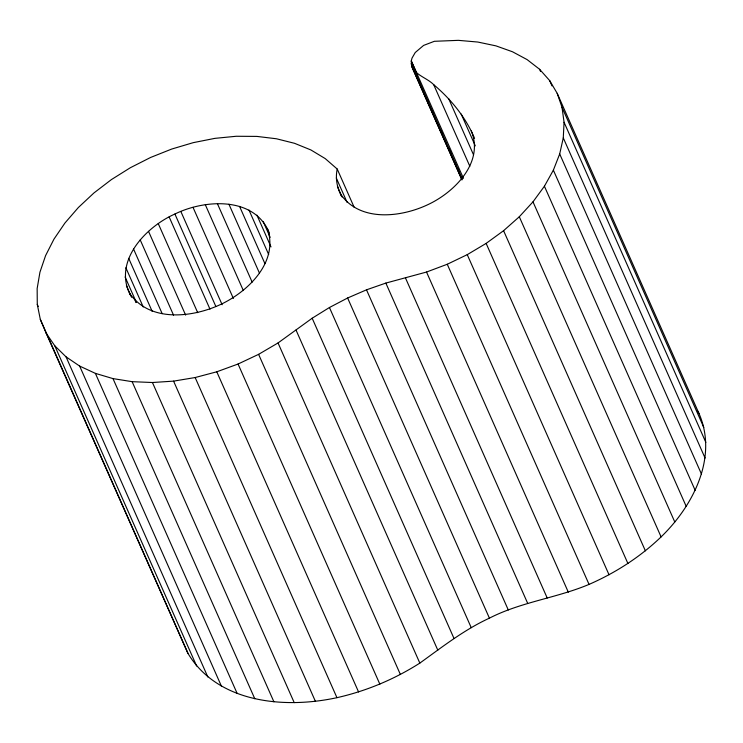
<?xml version="1.0" encoding="UTF-8"?>
<svg xmlns="http://www.w3.org/2000/svg" width="743" height="743" viewBox="0 0 743 743"><rect width="100%" height="100%" fill="white"/><g stroke="black" fill="none" stroke-linecap="round" stroke-linejoin="round"><path stroke-width="1.11" d="M354.123 207.204L337.22 169.042L325.22 158.593L310.899 149.956L294.534 143.306L276.415 138.765L256.864 136.406L236.237 136.266L214.922 138.356L193.282 142.647L171.735 149.046L150.643 157.442L130.415 167.686L111.404 179.592L93.952 192.939L78.386 207.492L64.975 222.974L53.97 239.125L45.574 255.638L39.936 272.217L37.15 288.563L37.28 304.379L40.308 319.369L46.196 333.282L54.824 345.848L66.043 356.844L79.65 366.076L95.392 373.376L112.992 378.605L132.124 381.67L152.436 382.515L173.583 381.131L195.158 377.537L216.78 371.797L238.057 364.024L258.601 354.346L278.04 342.95L312.171 318.227L329.437 307.509L347.622 297.999L366.503 289.826L385.849 283.083L426.528 272.04L447.258 264.257L467.245 254.654L486.136 243.398L503.587 230.692L519.301 216.761L532.991 201.845L544.415 186.224L553.368 170.166L559.693 153.959L563.278 137.892L564.058 122.251L562.014 107.317L557.194 93.339L549.671 80.588L539.594 69.275L527.121 59.616L512.494 51.769L495.962 45.871L477.823 42.045L458.394 40.345L434.367 41.302L423.612 45.407L415.235 52.521L412.021 58.103L411.278 60.926L411.613 66.238L461.849 179.667M46.196 333.282L187.988 653.431C217.931 703.352 285.219 708.952 336.95 697.677C366.336 691.064 394.431 679.288 419.832 663.1C442.261 646.967 464.161 629.767 489.414 618.148C520.908 601.96 556.628 598.041 589.05 584.397C615.557 572.816 640.215 556.99 661.094 536.901C692.95 506.141 718.267 457.465 698.987 413.489L557.194 93.339M130.703 295.64C112.407 261.926 145.479 227.014 174.911 214.021C204.799 199.273 254.765 196.189 269.393 233.144M341.52 196.226C337.062 187.895 335.186 178.376 337.22 169.042M474.573 138.356C465.74 117.338 450.973 99.302 433.68 84.637C427.049 77.959 415.616 75.312 411.613 66.238M129.765 293.522C149.9 322.434 192.251 317.67 220.439 304.556C248.004 291.739 278.736 262.028 267.508 228.9M340.582 194.109C359.909 222.38 401.257 217.439 428.395 204.409C454.697 191.973 484.204 162.28 471.285 130.935M697.25 410.545L698.987 413.489M562.014 107.317L703.807 427.457M549.671 80.588L552.021 85.891M564.058 122.251L705.85 442.401M539.594 69.275L540.533 71.402M563.278 137.892L705.07 458.041M559.693 153.959L701.485 474.108M553.368 170.166L695.16 490.315M544.415 186.224L686.207 506.373M532.991 201.845L674.783 521.995M519.301 216.761L661.094 536.901M461.208 114.078L475.297 145.879M448.633 98.596L473.514 154.776M503.587 230.692L645.379 550.832M433.68 84.637L469.836 166.265M463.446 178.339L411.278 60.926L416.442 72.582M414.325 70.631L462.22 178.757M411.139 63.657L417.241 77.439M418.179 79.557L419.591 82.742M427.104 99.701L428.516 102.878M431.794 110.298L432.742 112.425M440.72 130.443L442.596 134.687M448.698 148.47L451.521 154.823M454.809 162.243L455.747 164.37M457.623 168.605L459.035 171.791M412.69 68.579L461.988 179.89M486.136 243.398L627.928 563.538M467.245 254.654L609.037 574.794M447.258 264.257L589.05 584.397M426.528 272.04L568.321 592.18M405.427 277.854L547.21 598.004M385.849 283.083L527.632 603.232M336.291 177.967L347.092 202.347M337.424 186.4L342.114 197.006M366.503 289.826L508.296 609.975M347.622 297.999L489.414 618.148M329.437 307.509L471.229 627.649M312.171 318.227L453.964 638.376M263.161 221.46L270.201 237.37M256.92 215.117L271 246.917M248.979 210.037L268.697 254.561M296.02 330.041L437.813 650.181M239.562 206.378L264.917 263.616M228.937 204.232L259.456 273.136M217.411 203.675L252.156 282.126M278.04 342.95L419.832 663.1M205.319 204.724L243.351 290.587M258.601 354.346L400.393 674.495M193.013 207.334L233.386 298.5M180.837 211.449L222.148 304.732M174.911 214.021L215.758 306.255M238.057 364.024L379.849 684.164M169.144 216.928L209.99 309.162M158.268 223.634L197.712 312.682M216.78 371.797L358.572 691.947M148.535 231.361L185.629 315.106M140.213 239.896L173.546 315.162M195.158 377.537L336.95 697.677M133.536 248.989L162.178 313.648M128.715 258.369L152.185 311.382M125.873 267.786L143.241 307.008M173.583 381.131L315.376 701.271M125.093 276.953L136.359 302.401M135.087 300.441L136.025 302.559M126.403 285.618L131.567 297.274M152.436 382.515L294.228 702.655M132.124 381.67L273.907 701.81M112.992 378.605L254.784 698.745M95.392 373.376L237.184 693.516M79.65 366.076L221.442 686.226M66.043 356.844L207.836 676.994M37.28 304.379L38.218 306.497M54.824 345.848L196.616 665.997M40.308 319.369L187.988 653.431"/></g></svg>
